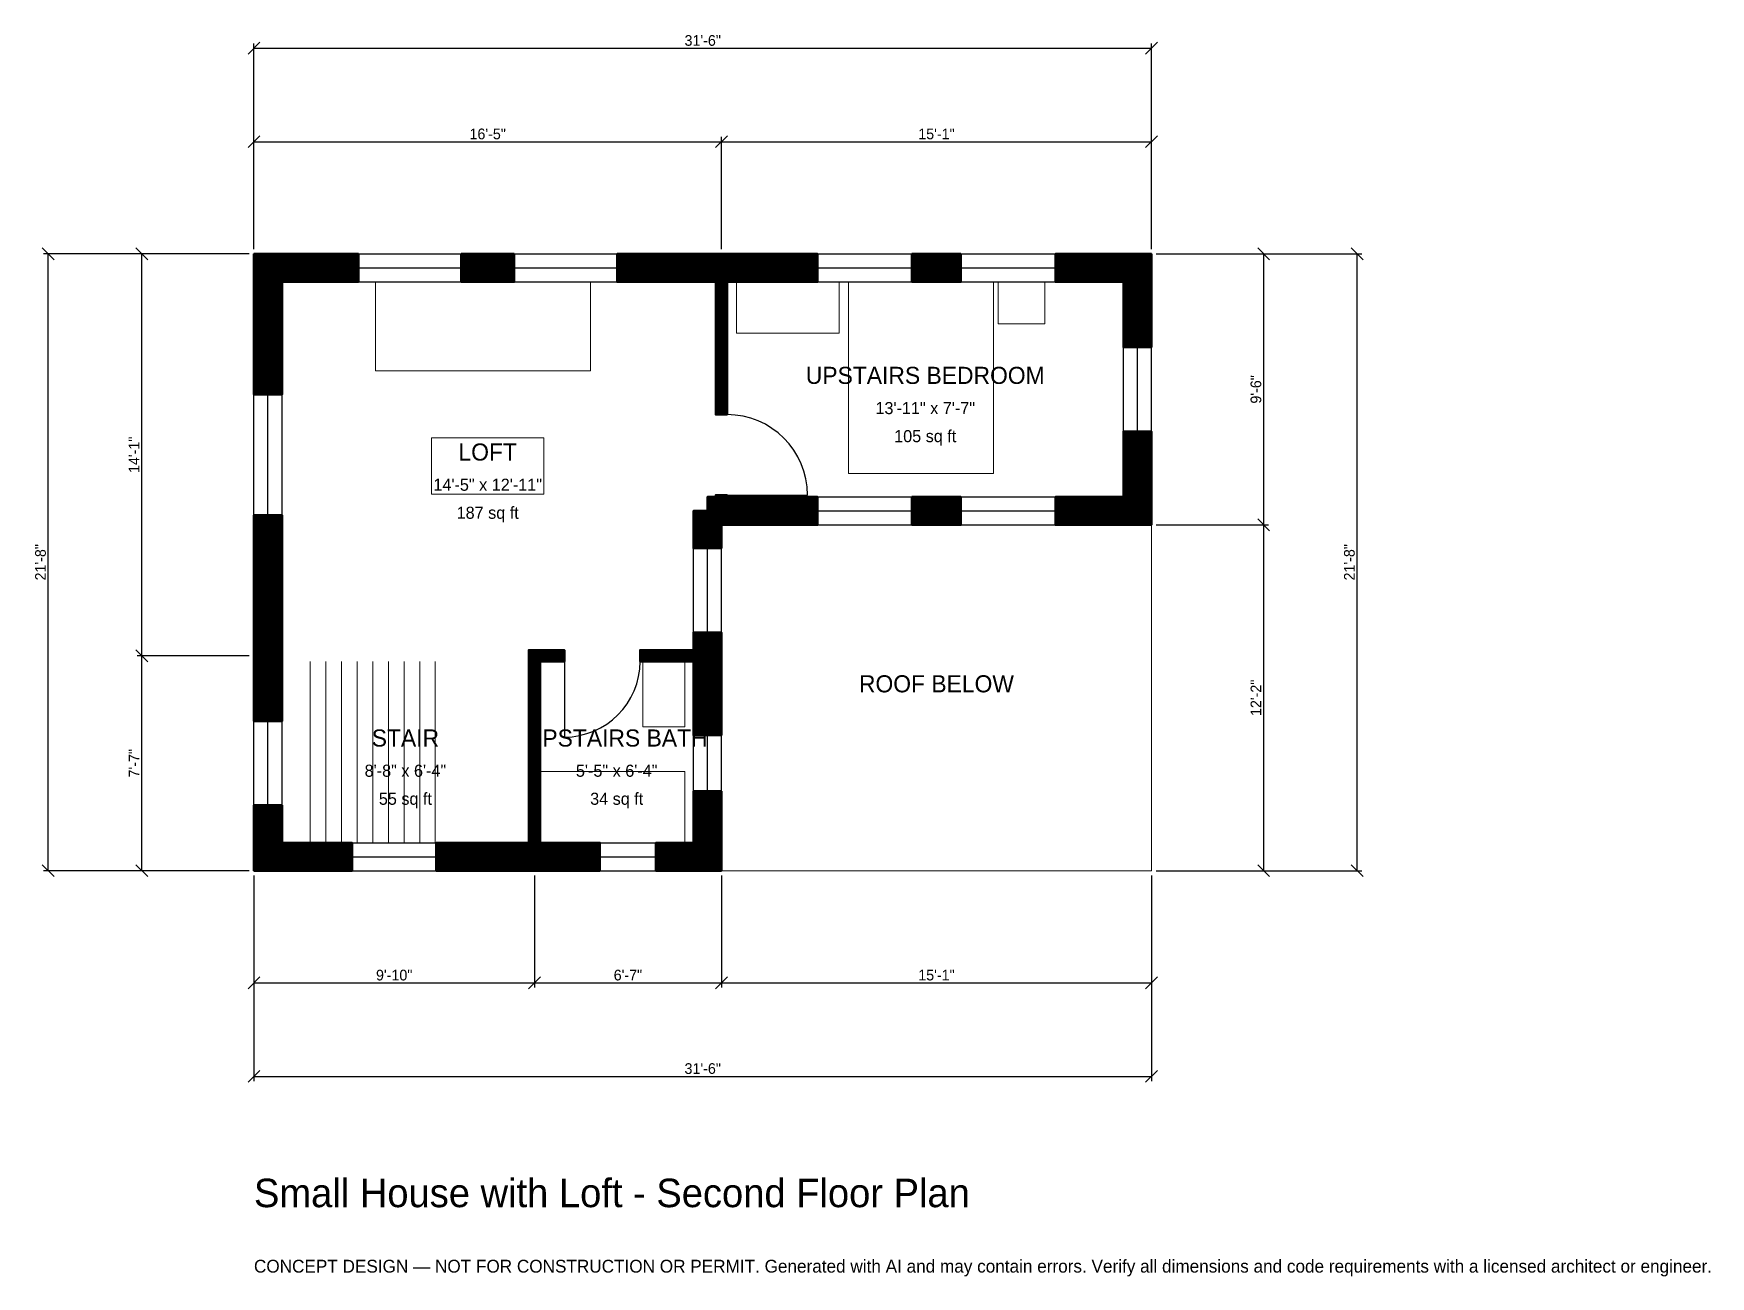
# Model space of a CAD drawing. Header units: inches. Extents: x -93 to 613, y -171 to 353.
import ezdxf
from ezdxf.enums import TextEntityAlignment as Align

# ---------------------------------------------------------------- set-up
doc = ezdxf.new("R2010")
doc.units = ezdxf.units.IN
doc.header["$MEASUREMENT"] = 0
doc.linetypes.add('DASHED', pattern=[0.6, 0.5, -0.1])
for name, color, linetype, lineweight in [('A-ANNO-DIMS', 1, 'Continuous', 13), ('A-ANNO-TEXT', 7, 'Continuous', 18), ('A-AREA-IDEN', 7, 'Continuous', 18), ('A-DOOR', 2, 'Continuous', 25), ('A-FLOR-FIXT', 9, 'Continuous', 13), ('A-FLOR-STRS', 3, 'Continuous', 18), ('A-FURN', 9, 'Continuous', 13), ('A-GLAZ', 4, 'Continuous', 25), ('A-SITE-PAVE', 8, 'Continuous', 13), ('A-WALL', 7, 'Continuous', 50), ('A-WALL-PATT', 8, 'Continuous', 13)]:
    doc.layers.add(name, color=color, linetype=linetype, lineweight=lineweight)
doc.dimstyles.new('PLAN', dxfattribs={"dimtxt": 4.5, "dimasz": 3, "dimexe": 2, "dimexo": 2, "dimgap": 1, "dimtad": 1, "dimdec": 0, "dimlunit": 4, "dimtsz": 2.5, "dimcen": 2.5, "dimclrd": 1, "dimclre": 1, "dimazin": 3, "dimtfac": 1, "dimtmove": 0, "dimatfit": 3})

msp = doc.modelspace()

# ---------------------------------------------------------------- hatches: boundary and pattern name
at = {"layer": 'A-WALL-PATT'}
h = msp.add_hatch(dxfattribs=at)
h.set_pattern_fill('ANSI31', color=8, scale=0.8)
h.paths.add_polyline_path([(196.8504, 0), (185.0394, 0), (185.0394, 0), (169.2913, 0), (169.2913, 11.811), (185.0394, 11.811), (185.0394, 33.4646), (196.8504, 33.4646), (196.8504, 11.811), (196.8504, 11.811), (196.8504, 0), (196.8504, 0), (196.8504, 0)])
h.paths.add_polyline_path([(124.0157, 0), (120.4724, 0), (120.4724, 0), (115.748, 0), (115.748, 0), (112.2047, 0), (76.7717, 0), (76.7717, 11.811), (112.2047, 11.811), (115.748, 11.811), (115.748, 88.189), (115.748, 92.9134), (120.4724, 92.9134), (130.7087, 92.9134), (130.7087, 88.189), (120.4724, 88.189), (120.4724, 11.811), (124.0157, 11.811), (145.6693, 11.811), (145.6693, 0), (124.0157, 0)])
h.paths.add_polyline_path([(11.811, 0), (11.811, 0), (0, 0), (0, 0), (0, 0), (0, 11.811), (0, 11.811), (0, 27.5591), (11.811, 27.5591), (11.811, 11.811), (41.3386, 11.811), (41.3386, 0), (11.811, 0)])
h.paths.add_polyline_path([(0, 84.6457), (0, 96.4567), (0, 149.8031), (11.811, 149.8031), (11.811, 96.4567), (11.811, 84.6457), (11.811, 62.9921), (0, 62.9921), (0, 84.6457)])
h.paths.add_polyline_path([(0, 248.0315), (0, 248.0315), (0, 259.8425), (0, 259.8425), (0, 259.8426), (11.811, 259.8426), (11.811, 259.8425), (43.9633, 259.8425), (43.9633, 248.0315), (11.811, 248.0315), (11.811, 200.5906), (0, 200.5906), (0, 248.0315)])
h.paths.add_polyline_path([(109.5801, 259.8425), (109.5801, 248.0315), (87.2703, 248.0315), (87.2703, 259.8425), (109.5801, 259.8425)])
h.paths.add_polyline_path([(190.9449, 259.8425), (194.4882, 259.8425), (194.4882, 259.8426), (199.2126, 259.8426), (199.2126, 259.8425), (202.7559, 259.8425), (237.336, 259.8425), (237.336, 248.0315), (202.7559, 248.0315), (199.2126, 248.0315), (199.2126, 192.126), (194.4882, 192.126), (194.4882, 248.0315), (190.9449, 248.0315), (152.8871, 248.0315), (152.8871, 259.8425), (190.9449, 259.8425)])
h.paths.add_polyline_path([(297.7034, 259.8425), (297.7034, 248.0315), (277.0997, 248.0315), (277.0997, 259.8425), (297.7034, 259.8425)])
h.paths.add_polyline_path([(366.1417, 259.8425), (366.1417, 259.8426), (377.9528, 259.8426), (377.9528, 259.8425), (377.9528, 259.8425), (377.9528, 248.0315), (377.9528, 248.0315), (377.9528, 220.4724), (366.1417, 220.4724), (366.1417, 248.0315), (337.4672, 248.0315), (337.4672, 259.8425), (366.1417, 259.8425)])
h.paths.add_polyline_path([(377.9528, 157.4803), (377.9528, 157.4803), (377.9528, 145.6693), (377.9528, 145.6693), (377.9528, 145.6693), (366.1417, 145.6693), (366.1417, 145.6693), (337.4672, 145.6693), (337.4672, 157.4803), (366.1417, 157.4803), (366.1417, 185.0394), (377.9528, 185.0394), (377.9528, 157.4803)])
h.paths.add_polyline_path([(277.0997, 145.6693), (277.0997, 157.4803), (297.7034, 157.4803), (297.7034, 145.6693), (277.0997, 145.6693)])
h.paths.add_polyline_path([(199.2126, 145.6693), (199.2126, 145.6693), (196.8504, 145.6693), (196.8504, 143.3071), (196.8504, 143.3071), (196.8504, 135.8268), (185.0394, 135.8268), (185.0394, 151.5748), (190.9449, 151.5748), (190.9449, 157.4803), (194.4882, 157.4803), (194.4882, 158.2677), (199.2126, 158.2677), (199.2126, 157.4803), (237.336, 157.4803), (237.336, 145.6693), (199.2126, 145.6693)])
h.paths.add_polyline_path([(196.8504, 96.4567), (196.8504, 92.9134), (196.8504, 92.9134), (196.8504, 88.189), (196.8504, 88.189), (196.8504, 84.6457), (196.8504, 57.0866), (185.0394, 57.0866), (185.0394, 84.6457), (185.0394, 88.189), (162.5984, 88.189), (162.5984, 92.9134), (185.0394, 92.9134), (185.0394, 96.4567), (185.0394, 100.3937), (196.8504, 100.3937), (196.8504, 96.4567)])

# ---------------------------------------------------------------- linework, layer by layer
at = {"layer": 'A-DOOR'}
for p, q in [((199.2126, 158.2677), (233.0709, 158.2677)), ((130.7087, 88.189), (130.7087, 56.2992))]:
    msp.add_line(p, q, dxfattribs=at)
for centre, radius, start, end in [((199.2126, 158.2677), 33.8583, 0, 90), ((130.7087, 88.189), 31.8898, 270, 360)]:
    msp.add_arc(centre, radius, start, end, dxfattribs=at)
at = {"layer": 'A-FLOR-FIXT'}
for points in [[(163.7795, 60.6299), (181.4961, 60.6299), (181.4961, 88.189), (163.7795, 88.189)], [(120.4724, 11.811), (181.4961, 11.811), (181.4961, 41.7323), (120.4724, 41.7323)]]:
    msp.add_lwpolyline(points, close=True, dxfattribs=at)
at = {"layer": 'A-FLOR-STRS'}
for p, q in [((23.622, 11.811), (23.622, 88.189)), ((30.2165, 11.811), (30.2165, 88.189)), ((36.811, 11.811), (36.811, 88.189)), ((43.4055, 11.811), (43.4055, 88.189)), ((50, 11.811), (50, 88.189)), ((56.5945, 11.811), (56.5945, 88.189)), ((63.189, 11.811), (63.189, 88.189)), ((69.7835, 11.811), (69.7835, 88.189)), ((76.378, 11.811), (76.378, 88.189))]:
    msp.add_line(p, q, dxfattribs=at)
at = {"layer": 'A-FURN'}
for points in [[(51.1811, 210.6299), (141.7323, 210.6299), (141.7323, 248.0315), (51.1811, 248.0315)], [(203.1496, 226.378), (246.4567, 226.378), (246.4567, 248.0315), (203.1496, 248.0315)], [(250.3937, 167.3228), (311.4173, 167.3228), (311.4173, 248.0315), (250.3937, 248.0315)], [(313.3858, 230.315), (333.0709, 230.315), (333.0709, 248.0315), (313.3858, 248.0315)], [(74.8031, 158.6614), (122.0472, 158.6614), (122.0472, 182.2835), (74.8031, 182.2835)]]:
    msp.add_lwpolyline(points, close=True, dxfattribs=at)
at = {"layer": 'A-GLAZ'}
for p, q in [((43.9633, 259.8425), (87.2703, 259.8425)), ((109.5801, 259.8425), (152.8871, 259.8425)), ((237.336, 259.8425), (277.0997, 259.8425)), ((297.7034, 259.8425), (337.4672, 259.8425)), ((43.9633, 253.937), (87.2703, 253.937)), ((43.9633, 248.0315), (87.2703, 248.0315)), ((109.5801, 253.937), (152.8871, 253.937)), ((109.5801, 248.0315), (152.8871, 248.0315)), ((237.336, 253.937), (277.0997, 253.937)), ((237.336, 248.0315), (277.0997, 248.0315)), ((297.7034, 253.937), (337.4672, 253.937)), ((297.7034, 248.0315), (337.4672, 248.0315)), ((366.1417, 185.0394), (366.1417, 220.4724)), ((372.0472, 185.0394), (372.0472, 220.4724)), ((377.9528, 185.0394), (377.9528, 220.4724)), ((0, 149.8031), (0, 200.5906)), ((5.9055, 149.8031), (5.9055, 200.5906)), ((11.811, 149.8031), (11.811, 200.5906)), ((237.336, 157.4803), (277.0997, 157.4803)), ((297.7034, 157.4803), (337.4672, 157.4803)), ((237.336, 151.5748), (277.0997, 151.5748)), ((297.7034, 151.5748), (337.4672, 151.5748)), ((237.336, 145.6693), (277.0997, 145.6693)), ((297.7034, 145.6693), (337.4672, 145.6693)), ((185.0394, 100.3937), (185.0394, 135.8268)), ((190.9449, 100.3937), (190.9449, 135.8268)), ((196.8504, 100.3937), (196.8504, 135.8268)), ((0, 27.5591), (0, 62.9921)), ((5.9055, 27.5591), (5.9055, 62.9921)), ((11.811, 27.5591), (11.811, 62.9921)), ((185.0394, 33.4646), (185.0394, 57.0866)), ((190.9449, 33.4646), (190.9449, 57.0866)), ((196.8504, 33.4646), (196.8504, 57.0866)), ((41.3386, 11.811), (76.7717, 11.811)), ((145.6693, 11.811), (169.2913, 11.811)), ((41.3386, 5.9055), (76.7717, 5.9055)), ((41.3386, 0), (76.7717, 0)), ((145.6693, 5.9055), (169.2913, 5.9055)), ((145.6693, 0), (169.2913, 0))]:
    msp.add_line(p, q, dxfattribs=at)
at = {"layer": 'A-SITE-PAVE', "linetype": 'DASHED'}
msp.add_lwpolyline([(196.8504, 0), (377.9528, 0), (377.9528, 145.6693), (196.8504, 145.6693)], close=True, dxfattribs=at)
at = {"layer": 'A-WALL'}
for points in [[(0, 248.0315), (0, 248.0315), (0, 259.8425), (0, 259.8425), (0, 259.8426), (11.811, 259.8426), (11.811, 259.8425), (43.9633, 259.8425), (43.9633, 248.0315), (11.811, 248.0315), (11.811, 200.5906), (0, 200.5906), (0, 248.0315)], [(109.5801, 259.8425), (109.5801, 248.0315), (87.2703, 248.0315), (87.2703, 259.8425), (109.5801, 259.8425)], [(190.9449, 259.8425), (194.4882, 259.8425), (194.4882, 259.8426), (199.2126, 259.8426), (199.2126, 259.8425), (202.7559, 259.8425), (237.336, 259.8425), (237.336, 248.0315), (202.7559, 248.0315), (199.2126, 248.0315), (199.2126, 192.126), (194.4882, 192.126), (194.4882, 248.0315), (190.9449, 248.0315), (152.8871, 248.0315), (152.8871, 259.8425), (190.9449, 259.8425)], [(297.7034, 259.8425), (297.7034, 248.0315), (277.0997, 248.0315), (277.0997, 259.8425), (297.7034, 259.8425)], [(366.1417, 259.8425), (366.1417, 259.8426), (377.9528, 259.8426), (377.9528, 259.8425), (377.9528, 259.8425), (377.9528, 248.0315), (377.9528, 248.0315), (377.9528, 220.4724), (366.1417, 220.4724), (366.1417, 248.0315), (337.4672, 248.0315), (337.4672, 259.8425), (366.1417, 259.8425)], [(377.9528, 157.4803), (377.9528, 157.4803), (377.9528, 145.6693), (377.9528, 145.6693), (377.9528, 145.6693), (366.1417, 145.6693), (366.1417, 145.6693), (337.4672, 145.6693), (337.4672, 157.4803), (366.1417, 157.4803), (366.1417, 185.0394), (377.9528, 185.0394), (377.9528, 157.4803)], [(199.2126, 145.6693), (199.2126, 145.6693), (196.8504, 145.6693), (196.8504, 143.3071), (196.8504, 143.3071), (196.8504, 135.8268), (185.0394, 135.8268), (185.0394, 151.5748), (190.9449, 151.5748), (190.9449, 157.4803), (194.4882, 157.4803), (194.4882, 158.2677), (199.2126, 158.2677), (199.2126, 157.4803), (237.336, 157.4803), (237.336, 145.6693), (199.2126, 145.6693)], [(277.0997, 145.6693), (277.0997, 157.4803), (297.7034, 157.4803), (297.7034, 145.6693), (277.0997, 145.6693)], [(0, 84.6457), (0, 96.4567), (0, 149.8031), (11.811, 149.8031), (11.811, 96.4567), (11.811, 84.6457), (11.811, 62.9921), (0, 62.9921), (0, 84.6457)], [(196.8504, 96.4567), (196.8504, 92.9134), (196.8504, 92.9134), (196.8504, 88.189), (196.8504, 88.189), (196.8504, 84.6457), (196.8504, 57.0866), (185.0394, 57.0866), (185.0394, 84.6457), (185.0394, 88.189), (162.5984, 88.189), (162.5984, 92.9134), (185.0394, 92.9134), (185.0394, 96.4567), (185.0394, 100.3937), (196.8504, 100.3937), (196.8504, 96.4567)], [(124.0157, 0), (120.4724, 0), (120.4724, 0), (115.748, 0), (115.748, 0), (112.2047, 0), (76.7717, 0), (76.7717, 11.811), (112.2047, 11.811), (115.748, 11.811), (115.748, 88.189), (115.748, 92.9134), (120.4724, 92.9134), (130.7087, 92.9134), (130.7087, 88.189), (120.4724, 88.189), (120.4724, 11.811), (124.0157, 11.811), (145.6693, 11.811), (145.6693, 0), (124.0157, 0)], [(196.8504, 0), (185.0394, 0), (185.0394, 0), (169.2913, 0), (169.2913, 11.811), (185.0394, 11.811), (185.0394, 33.4646), (196.8504, 33.4646), (196.8504, 11.811), (196.8504, 11.811), (196.8504, 0), (196.8504, 0), (196.8504, 0)], [(11.811, 0), (11.811, 0), (0, 0), (0, 0), (0, 0), (0, 11.811), (0, 11.811), (0, 27.5591), (11.811, 27.5591), (11.811, 11.811), (41.3386, 11.811), (41.3386, 0), (11.811, 0)]]:
    msp.add_lwpolyline(points, close=True, dxfattribs=at)

# ---------------------------------------------------------------- texts
at = {"layer": 'A-ANNO-TEXT'}
for s, height, p in [('Small House with Loft - Second Floor Plan', 12, (0, -141.7323)), ('CONCEPT DESIGN — NOT FOR CONSTRUCTION OR PERMIT. Generated with AI and may contain errors. Verify all dimensions and code requirements with a licensed architect or engineer.', 5.4, (0, -169.2913))]:
    msp.add_text(s, height=height, dxfattribs=at).set_placement(p)
at = {"layer": 'A-AREA-IDEN'}
for s, height, p in [('UPSTAIRS BEDROOM', 7.2, (282.6772, 208.6614)), ('13\'-11" x 7\'-7"', 5.1, (282.6772, 194.8819)), ('105 sq ft', 5.1, (282.6772, 183.0709)), ('LOFT', 7.2, (98.4252, 176.378)), ('14\'-5" x 12\'-11"', 5.1, (98.4252, 162.5984)), ('187 sq ft', 5.1, (98.4252, 150.7874)), ('ROOF BELOW', 7.2, (287.4016, 78.7402)), ('STAIR', 7.2, (63.7795, 55.9055)), ('UPSTAIRS BATH', 7.2, (152.7559, 55.9055)), ('8\'-8" x 6\'-4"', 5.1, (63.7795, 42.126)), ('5\'-5" x 6\'-4"', 5.1, (152.7559, 42.126)), ('55 sq ft', 5.1, (63.7795, 30.315)), ('34 sq ft', 5.1, (152.7559, 30.315))]:
    msp.add_text(s, height=height, dxfattribs=at).set_placement(p, align=Align.MIDDLE_CENTER)

# ---------------------------------------------------------------- dimensions: what is measured, and where the dimension line sits
at = {"layer": 'A-ANNO-DIMS'}
for base, p1, p2, text in [((0, 346.4567), (0, 259.8425), (377.9528, 259.8425), '31\'-6"'), ((0, 307.0866), (0, 259.8425), (196.8504, 259.8425), '16\'-5"'), ((196.8504, 307.0866), (196.8504, 259.8425), (377.9528, 259.8425), '15\'-1"'), ((0, -47.2441), (0, 0), (118.1102, 0), '9\'-10"'), ((0, -86.6142), (0, 0), (377.9528, 0), '31\'-6"'), ((118.1102, -47.2441), (118.1102, 0), (196.8504, 0), '6\'-7"'), ((196.8504, -47.2441), (196.8504, 0), (377.9528, 0), '15\'-1"')]:
    msp.add_linear_dim(base=base, p1=p1, p2=p2, text=text, dimstyle='PLAN', dxfattribs=at).render()
for base, p1, p2, text in [((-86.6142, 0), (0, 0), (0, 259.8425), '21\'-8"'), ((-47.2441, 90.5512), (0, 90.5512), (0, 259.8425), '14\'-1"'), ((425.1968, 145.6693), (377.9528, 145.6693), (377.9528, 259.8425), '9\'-6"'), ((464.5669, 0), (377.9528, 0), (377.9528, 259.8425), '21\'-8"'), ((425.1968, 0), (377.9528, 0), (377.9528, 145.6693), '12\'-2"'), ((-47.2441, 0), (0, 0), (0, 90.5512), '7\'-7"')]:
    msp.add_linear_dim(base=base, p1=p1, p2=p2, angle=90, text=text, dimstyle='PLAN', dxfattribs=at).render()

doc.saveas('drawing.dxf')
